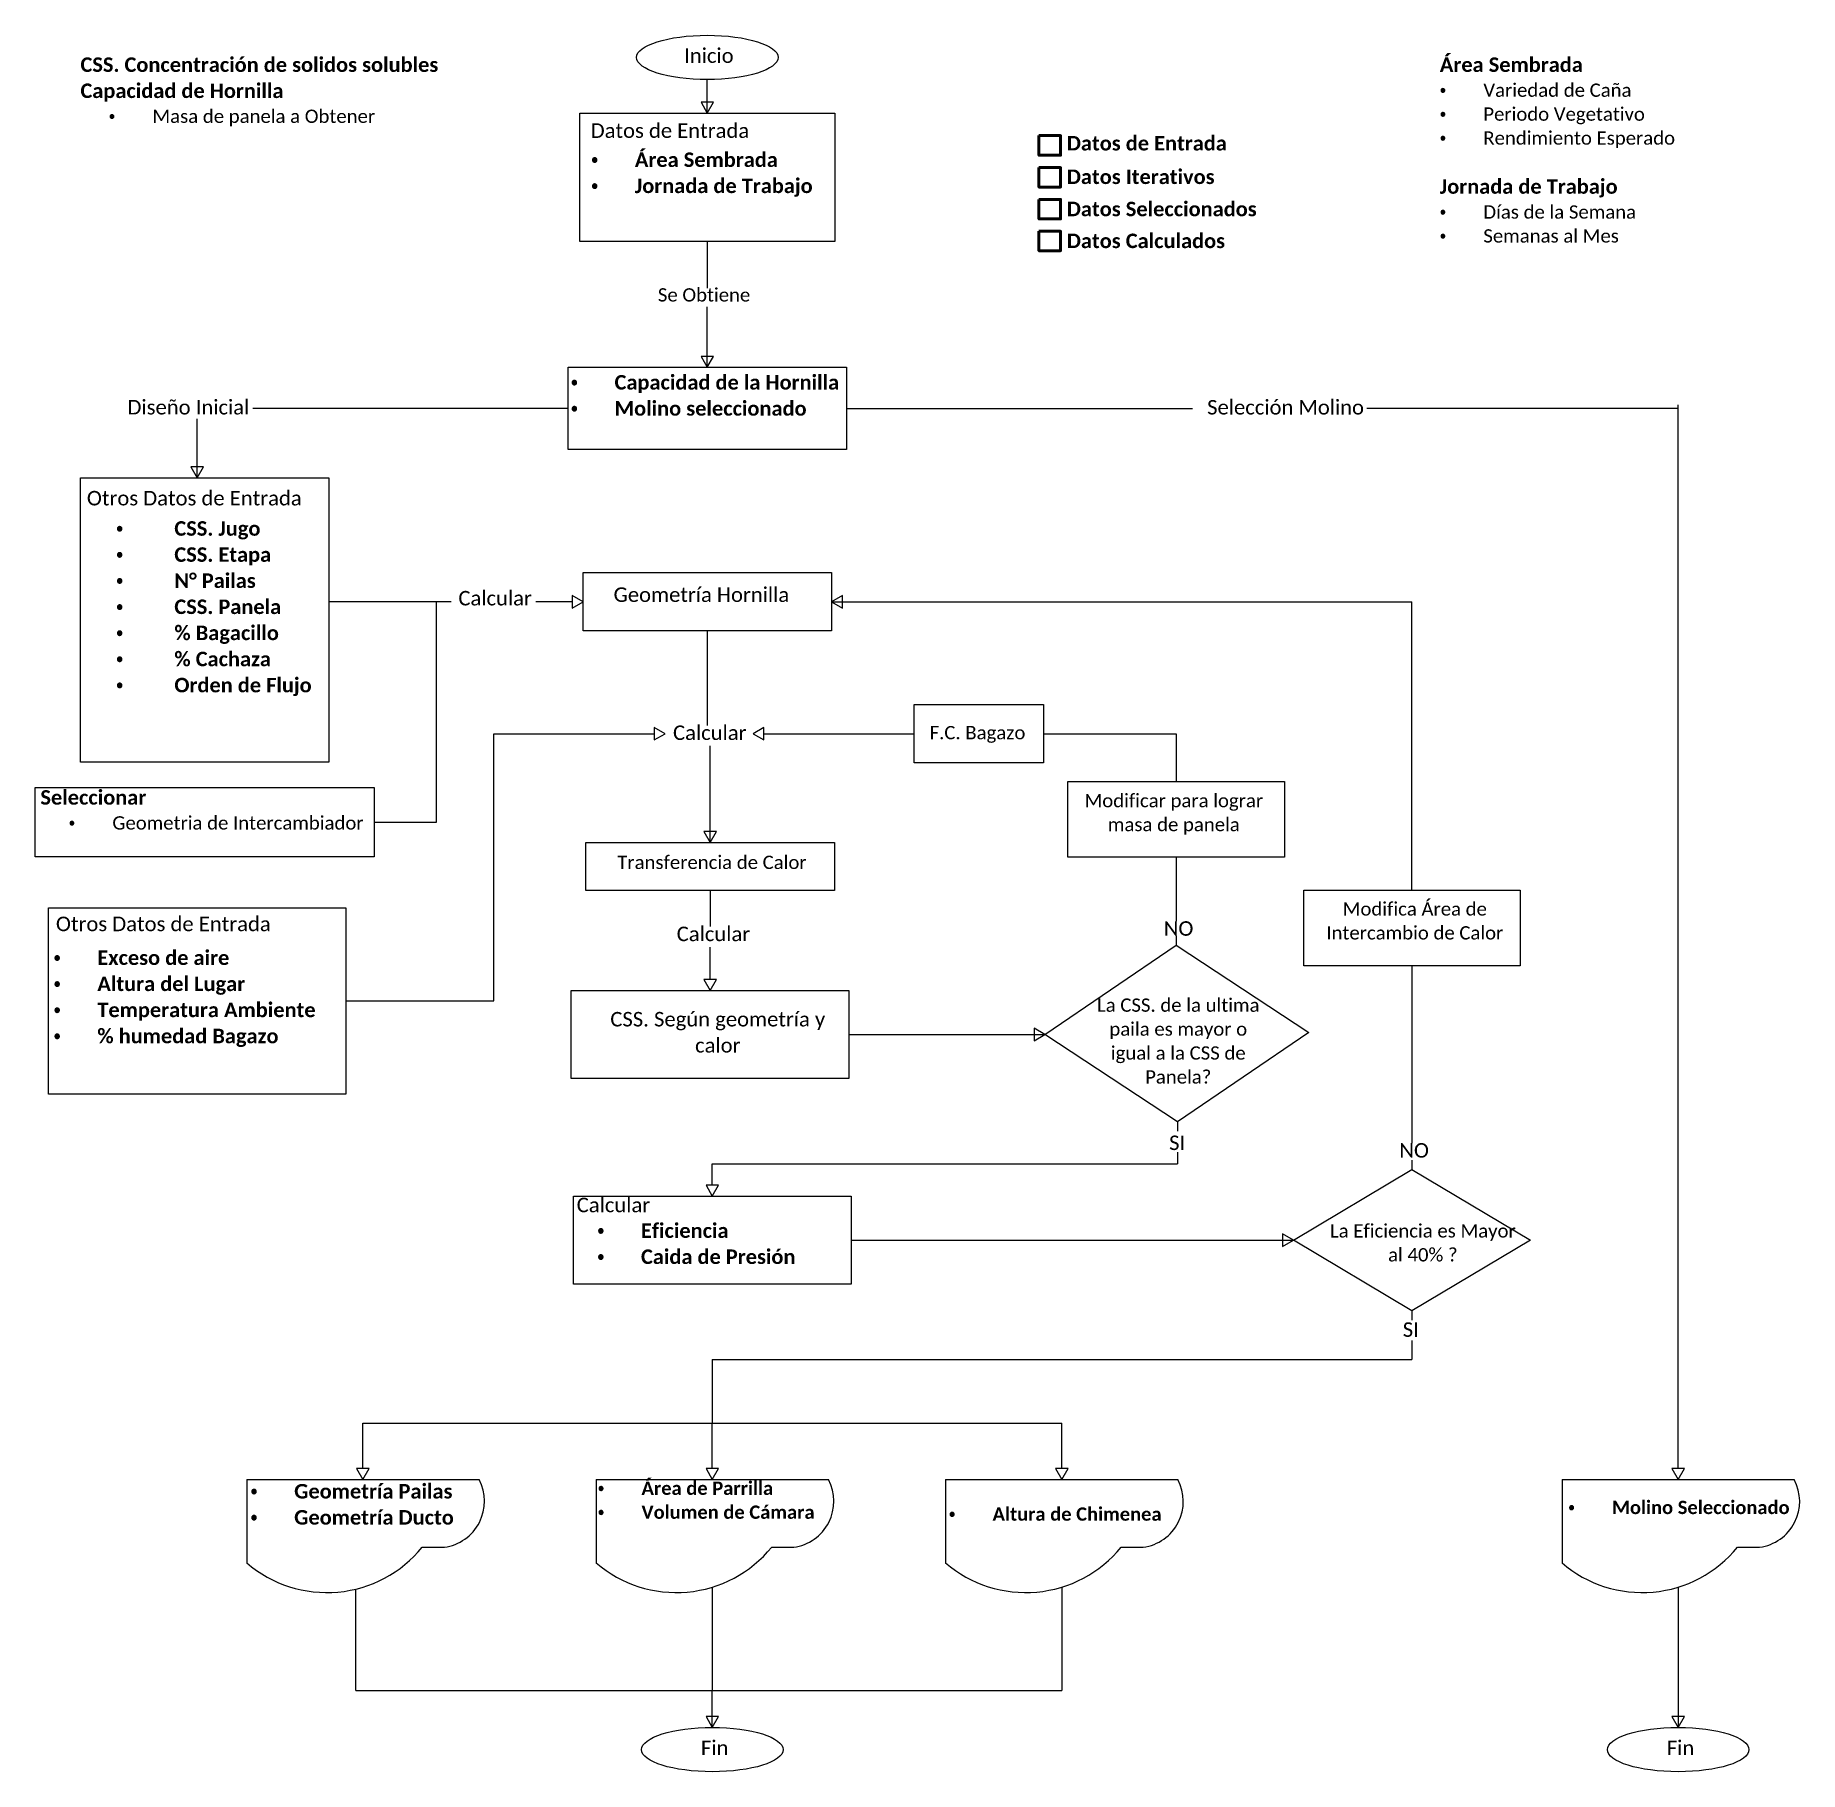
# Model space of a CAD drawing. Header units: millimetres. Extents: x 34 to 642, y 27 to 625.
import ezdxf

# ---------------------------------------------------------------- set-up
doc = ezdxf.new("R2010")
doc.units = ezdxf.units.MM
doc.styles.get("Standard").update_dxf_attribs({"font": 'arial.ttf'})

msp = doc.modelspace()

# ---------------------------------------------------------------- linework, layer by layer
for p, q in [((265.81, 598.57), (265.81, 610.12)), ((265.81, 554.27), (265.81, 538.19)), ((265.81, 510.96), (265.81, 531.75)), ((90.08, 472.86), (90.08, 493.15)), ((217.84, 496.77), (109.22, 496.77)), ((313.78, 496.77), (432.9, 496.77)), ((600.26, 496.77), (493.03, 496.77)), ((600.26, 131.47), (600.26, 498)), ((177.61, 430.17), (135.44, 430.17)), ((172.46, 354.23), (172.46, 430.17)), ((219.24, 430.17), (206.68, 430.17)), ((308.62, 430.17), (508.57, 430.17)), ((508.57, 330.77), (508.57, 430.17)), ((265.81, 420.1), (265.81, 387.54)), ((192.25, 292.6), (192.25, 384.71)), ((192.25, 384.71), (247.55, 384.71)), ((285.33, 384.71), (337.11, 384.71)), ((381.66, 384.71), (427.32, 384.71)), ((427.32, 384.71), (427.3, 368.2)), ((266.76, 347.26), (266.76, 380.52)), ((151.01, 354.23), (172.46, 354.23)), ((427.3, 342.14), (427.3, 320.08)), ((266.76, 330.72), (266.76, 318.22)), ((266.76, 299.95), (266.76, 311.2)), ((427.3, 315.02), (427.3, 311.8)), ((508.57, 304.71), (508.57, 243.63)), ((141.31, 292.6), (192.25, 292.6)), ((314.61, 281.02), (382.13, 281.02)), ((427.83, 251.01), (427.83, 247.79)), ((427.83, 240.51), (427.83, 236.52)), ((508.57, 237.78), (508.57, 234.55)), ((267.53, 229.15), (267.53, 236.52)), ((267.53, 236.52), (427.83, 236.52)), ((315.39, 210.22), (467.71, 210.22)), ((508.55, 185.86), (508.55, 182.62)), ((508.55, 175.67), (508.55, 169.04)), ((267.53, 169.04), (267.53, 147.08)), ((267.53, 169.04), (508.55, 169.04)), ((147.16, 147.08), (387.91, 147.08)), ((147.16, 131.47), (147.16, 147.08)), ((267.53, 131.47), (267.53, 147.08)), ((387.91, 131.47), (387.91, 147.08)), ((107.16, 127.7), (187.16, 127.7)), ((107.16, 127.7), (107.16, 98.95)), ((227.54, 127.7), (307.53, 127.7)), ((227.54, 127.7), (227.54, 98.95)), ((347.91, 127.7), (427.91, 127.7)), ((347.91, 127.7), (347.91, 98.95)), ((560.26, 127.7), (640.26, 127.7)), ((560.26, 127.7), (560.26, 98.95)), ((167.61, 104.38), (175.21, 104.38)), ((287.99, 104.38), (295.59, 104.38)), ((408.36, 104.38), (415.96, 104.38)), ((620.71, 104.38), (628.31, 104.38)), ((144.76, 54.98), (144.76, 89.96)), ((267.53, 90.62), (267.53, 54.98)), ((387.91, 90.62), (387.91, 54.98)), ((600.26, 90.62), (600.26, 42.27)), ((144.76, 54.98), (387.91, 54.98)), ((267.53, 42.27), (267.53, 54.98))]:
    msp.add_line(p, q)
for points in [[(265.81, 598.57), (267.98, 602.33), (263.64, 602.33)], [(217.84, 510.96), (313.78, 510.96), (313.78, 482.58), (217.84, 482.58)], [(265.81, 510.96), (267.98, 514.72), (263.64, 514.72)], [(90.08, 472.86), (92.26, 476.62), (87.91, 476.62)], [(223, 430.17), (219.24, 432.34), (219.24, 428)], [(308.62, 430.17), (312.38, 428), (312.38, 432.34)], [(251.31, 384.71), (247.55, 386.89), (247.55, 382.54)], [(281.57, 384.71), (285.33, 382.54), (285.33, 386.89)], [(389.99, 368.2), (464.61, 368.2), (464.61, 342.14), (389.99, 342.14)], [(223.95, 347.26), (309.57, 347.26), (309.57, 330.72), (223.95, 330.72)], [(266.76, 347.26), (268.93, 351.02), (264.59, 351.02)], [(471.26, 330.77), (545.88, 330.77), (545.88, 304.71), (471.26, 304.71)], [(427.3, 311.8), (473, 281.8), (427.83, 251.01), (382.13, 281.02)], [(266.76, 296.18), (268.93, 299.95), (264.59, 299.95)], [(218.91, 296.18), (314.61, 296.18), (314.61, 265.85), (218.91, 265.85)], [(382.13, 281.02), (378.36, 283.19), (378.36, 278.84)], [(508.57, 234.55), (549.4, 210.18), (508.55, 185.86), (467.71, 210.22)], [(219.68, 225.39), (315.39, 225.39), (315.39, 195.05), (219.68, 195.05)], [(267.53, 225.39), (269.71, 229.15), (265.36, 229.15)], [(467.71, 210.22), (463.95, 212.39), (463.95, 208.05)], [(147.16, 127.7), (149.33, 131.47), (144.99, 131.47)], [(267.53, 127.7), (269.71, 131.47), (265.36, 131.47)], [(387.91, 127.7), (390.08, 131.47), (385.74, 131.47)], [(600.26, 127.7), (602.43, 131.47), (598.09, 131.47)], [(267.53, 42.27), (269.71, 46.03), (265.36, 46.03)], [(600.26, 42.27), (602.43, 46.03), (598.09, 46.03)]]:
    msp.add_lwpolyline(points, close=True)
at = {"color": 240, "true_color": 0xed1f24}
for points in [[(221.92, 598.57), (309.7, 598.57), (309.7, 554.27), (221.92, 554.27)], [(38.86, 324.68), (141.31, 324.68), (141.31, 260.52), (38.86, 260.52)]]:
    msp.add_lwpolyline(points, close=True, dxfattribs=at)
at = {"color": 242, "lineweight": 50, "true_color": 0xcd2027}
msp.add_lwpolyline([(380.05, 590.77), (387.52, 590.77), (387.52, 584.02), (380.05, 584.02)], close=True, dxfattribs=at)
at = {"color": 116, "lineweight": 50, "true_color": 0x136734}
msp.add_lwpolyline([(380.05, 579.79), (387.52, 579.79), (387.52, 573.04), (380.05, 573.04)], close=True, dxfattribs=at)
at = {"color": 5, "lineweight": 50}
msp.add_lwpolyline([(380.05, 568.81), (387.52, 568.81), (387.52, 562.07), (380.05, 562.07)], close=True, dxfattribs=at)
at = {"lineweight": 50}
msp.add_lwpolyline([(380.05, 557.83), (387.52, 557.83), (387.52, 551.09), (380.05, 551.09)], close=True, dxfattribs=at)
at = {"color": 242, "true_color": 0xcd2027}
msp.add_lwpolyline([(49.86, 472.86), (135.44, 472.86), (135.44, 374.85), (49.86, 374.85)], close=True, dxfattribs=at)
at = {"color": 114, "true_color": 0x139b48}
for points in [[(223, 440.24), (308.62, 440.24), (308.62, 420.1), (223, 420.1)], [(337.11, 394.79), (381.66, 394.79), (381.66, 374.64), (337.11, 374.64)]]:
    msp.add_lwpolyline(points, close=True, dxfattribs=at)
at = {"color": 5}
msp.add_lwpolyline([(34.3, 366.19), (151.01, 366.19), (151.01, 342.27), (34.3, 342.27)], close=True, dxfattribs=at)
for centre, radius, start, end in [((173.1, 120.19), 15.94, 277.63663, 28.12461), ((293.47, 120.19), 15.94, 277.63663, 28.12461), ((413.85, 120.19), 15.94, 277.63663, 28.12461), ((626.19, 120.19), 15.94, 277.63663, 28.12461), ((134.74, 131.17), 42.4, 229.4339, 320.83463), ((255.11, 131.17), 42.4, 229.4339, 320.83463), ((375.49, 131.17), 42.4, 229.4339, 320.83463), ((587.84, 131.17), 42.4, 229.4339, 320.83463)]:
    msp.add_arc(centre, radius, start, end)
for centre in [(265.81, 617.73), (267.53, 34.65), (600.26, 34.65)]:
    msp.add_ellipse(centre, major_axis=(24.39, 0), ratio=0.312337)

# ---------------------------------------------------------------- texts
at = {"char_height": 5, "attachment_point": 1}
for s, width, heights, insert in [('\\pxa0.66667,sm1.07917;{\\fCalibri|b0|i0|c0|p34;Inicio}', 47.7177, [0], (257.83, 620.84)), ('\\pxa0.66667,sm1.07917;{\\fCalibri|b1|i0|c0|p34;CSS. Concentración de solidos solubles\\P\\pa0.66667,sm1.07917;Capacidad de Hornilla\\P\\pi-3,l4.95885,t4.95885;{\\fSymbol|b0|i0|c2|p18;\\H0.91667x;·^I}\\fCalibri|b0|i0|c0|p34;\\H0.91667x;Masa de panela a Obtener}', 133.3059, [42.26], (49.86, 617.73)), ('\\pxa0.66667,sm1.07917;{\\fCalibri|b1|i0|c0|p34;Área Sembrada\\P\\pi-3,l3,t3;{\\fSymbol|b0|i0|c2|p18;\\H0.91667x;·^I}\\fCalibri|b0|i0|c0|p34;\\H0.91667x;Variedad de Caña\\P{\\fSymbol|b0|i0|c2|p18;·^I}Periodo Vegetativo\\P{\\fSymbol|b0|i0|c2|p18;·^I}Rendimiento Esperado\\P\\pi0,l0,tz;\\P\\fCalibri|b1|i0|c0|p34;\\H1.09091x;Jornada de Trabajo\\P\\pi-3,l3,t3;{\\fSymbol|b0|i0|c2|p18;\\H0.91667x;·^I}\\fCalibri|b0|i0|c0|p34;\\H0.91667x;Días de la Semana\\P{\\fSymbol|b0|i0|c2|p18;·^I}Semanas al Mes}', 89.8244, [95.25], (518.15, 617.73)), ('\\pxa0.66667,sm1.07917;{\\fCalibri|b1|i0|c0|p34;Datos Calculados}', 55.8871, [10.82], (389.66, 557.02)), ('\\pxa0.66667,sm1.07917;{\\fCalibri|b0|i0|c0|p34;\\H0.91667x;Se Obtiene}', 47.7177, [0], (248.77, 538.19)), ('\\pxi-3,l3,a0.66667,sm1.07917,t3;{\\fSymbol|b1|i0|c2|p18;·^I}{\\fCalibri|b1|i0|c0|p34;Capacidad de la Hornilla\\P{\\fSymbol|b1|i0|c2|p18;·^I}Molino seleccionado}', 100.1267, [34.07], (218.85, 508.28)), ('\\pxa0.66667,sm1.07917;{\\fCalibri|b0|i0|c0|p34;Diseño Inicial}', 61.0846, [14.21], (66.08, 499.7)), ('\\pxa0.66667,sm1.07917;{\\fCalibri|b0|i0|c0|p34;Selección Molino}', 55.0324, [19.35], (438, 499.68)), ('\\pxa0.66667,sm1.07917;{\\fCalibri|b0|i0|c0|p34;Calcular }', 65.5843, [13.35], (180.06, 433.9)), ('\\pxa0.66667,sm1.07917;{\\fCalibri|b0|i0|c0|p34;Calcular }', 65.5843, [13.35], (254, 387.54)), ('\\pxa0.66667,sm1.07917,qc;{\\fCalibri|b0|i0|c0|p34;\\H0.91667x;Modificar para lograr masa de panela}', 73.0513, [33.73], (389.99, 363.94)), ('\\pxa0.66667,sm1.07917,qc;{\\fCalibri|b0|i0|c0|p34;\\H0.91667x; Transferencia de Calor}', 68.2019, [21.51], (232.49, 342.67)), ('\\pxa0.66667,sm1.07917,qc;{\\fCalibri|b0|i0|c0|p34;\\H0.91667x;Modifica Área de Intercambio de Calor}', 73.0513, [33.73], (473.01, 326.62)), ('\\pxa0.66667,sm1.07917;{\\fCalibri|b0|i0|c0|p34;Calcular }', 65.5843, [13.35], (255.27, 318.22)), ('\\pxa0.66667,sm1.07917;{\\fCalibri|b0|i0|c0|p34;NO}', 13.0922, [5.43], (423.07, 320.08)), ('\\pxa0.66667,sm1.07917,qc;{\\fCalibri|b0|i0|c0|p34;\\H0.91667x;La CSS. de la ultima paila es mayor o igual a la CSS de Panela?}', 59.2724, [42.81], (398.41, 293.47)), ('\\pxa0.66667,sm1.07917,qc;{\\fCalibri|b0|i0|c0|p34;CSS. Según geometría y calor}', 84.4402, [51.04], (227.19, 288.83)), ('\\pxa0.66667,sm1.07917;{\\fCalibri|b0|i0|c0|p34;SI}', 11.2567, [9.12], (424.9, 246.24)), ('\\pxa0.66667,sm1.07917;{\\fCalibri|b0|i0|c0|p34;NO}', 13.0922, [5.43], (504.22, 243.63)), ('\\pxa0.66667,sm1.07917;{\\fCalibri|b0|i0|c0|p34;Calcular }', 65.5843, [13.35], (220.82, 224.82)), ('\\pxi-3,l3,a0.66667,sm1.07917,t3;{\\fSymbol|b1|i0|c2|p18;·^I}{\\fCalibri|b1|i0|c0|p34;Eficiencia \\P{\\fSymbol|b1|i0|c2|p18;·^I}Caida de Presión}', 84.4402, [51.04], (227.96, 215.98)), ('\\pxa0.66667,sm1.07917,qc;{\\fCalibri|b0|i0|c0|p34;\\H0.91667x;La Eficiencia es Mayor al 40% ?}', 66.3587, [22.78], (479.12, 215.69)), ('\\pxa0.66667,sm1.07917;{\\fCalibri|b0|i0|c0|p34;SI}', 11.2567, [9.12], (505.39, 181.88)), ('\\pxi-3,l3,a0.66667,sm1.07917,t3;{\\fSymbol|b1|i0|c2|p18;\\H0.91667x;·^I}{\\fCalibri|b1|i0|c0|p34;\\H0.91667x;Área de Parrilla \\P{\\fSymbol|b1|i0|c2|p18;·^I}Volumen de Cámara}', 77.0996, [30.27], (228.13, 127.01)), ('\\pxi-3,l3,a0.66667,sm1.07917,t3;{\\fSymbol|b1|i0|c2|p18;·^I}{\\fCalibri|b1|i0|c0|p34;Geometría Pailas \\P{\\fSymbol|b1|i0|c2|p18;·^I}Geometría Ducto}', 90.7029, [26.75], (108.48, 126.17)), ('\\pxi-3,l3,a0.66667,sm1.07917,t3;{\\fSymbol|b1|i0|c2|p18;\\H0.91667x;·^I}{\\fCalibri|b1|i0|c0|p34;\\H0.91667x;Altura de Chimenea}', 87.3431, [30.66], (349.07, 118.11)), ('\\pxi-3,l3,a0.66667,sm1.07917,t3;{\\fSymbol|b1|i0|c2|p18;\\H0.91667x;·^I}{\\fCalibri|b1|i0|c0|p34;\\H0.91667x;Molino Seleccionado}', 86.7534, [13.69], (562.48, 120.39)), ('\\pxa0.66667,sm1.07917;{\\fCalibri|b0|i0|c0|p34;Fin}', 47.7177, [0], (263.62, 37.76)), ('\\pxa0.66667,sm1.07917;{\\fCalibri|b0|i0|c0|p34;Fin}', 47.7177, [0], (596.34, 37.76))]:
    msp.add_mtext_dynamic_manual_height_columns(s, width=width, gutter_width=12.5, heights=heights, dxfattribs=dict(at, insert=insert))
at = {"color": 240, "true_color": 0xed1f24, "char_height": 5, "attachment_point": 1}
for s, width, heights, insert in [('\\pxa0.66667,sm1.07917;{\\fCalibri|b0|i0|c0|p34;Datos de Entrada}', 65.5843, [8.08], (225.65, 595)), ('\\pxa0.66667,sm1.07917;{\\fCalibri|b1|i0|c0|p34;Datos de Entrada}', 65.5843, [6.78], (389.66, 590.66)), ('\\pxi-3,l3,a0.66667,sm1.07917,t3;{\\fSymbol|b1|i0|c2|p18;·^I}{\\fCalibri|b1|i0|c0|p34;Área Sembrada\\P{\\fSymbol|b1|i0|c2|p18;·^I}Jornada de Trabajo}', 82.4671, [28.1], (225.84, 584.98)), ('\\pxa0.66667,sm1.07917;{\\fCalibri|b0|i0|c0|p34; Otros Datos de Entrada}', 82.5571, [10.61], (39.65, 321.66)), ('\\pxi-3,l3,a0.66667,sm1.07917,t3;{\\fSymbol|b1|i0|c2|p18;·^I}{\\fCalibri|b1|i0|c0|p34;Exceso de aire\\P{\\fSymbol|b1|i0|c2|p18;·^I}Altura del Lugar\\P{\\fSymbol|b1|i0|c2|p18;·^I}Temperatura Ambiente\\P{\\fSymbol|b1|i0|c2|p18;·^I}% humedad Bagazo}', 139.9854, [74.55], (40.67, 310.02))]:
    msp.add_mtext_dynamic_manual_height_columns(s, width=width, gutter_width=12.5, heights=heights, dxfattribs=dict(at, insert=insert))
at = {"color": 116, "true_color": 0x136734, "insert": (389.66, 579.1), "char_height": 5, "attachment_point": 1}
msp.add_mtext_dynamic_manual_height_columns('\\pxa0.66667,sm1.07917;{\\fCalibri|b1|i0|c0|p34;\\C114;\\c4758291;Datos Iterativos}', width=53.4746, gutter_width=12.5, heights=[11.04], dxfattribs=at)
at = {"color": 5, "char_height": 5, "attachment_point": 1}
for s, width, heights, insert in [('\\pxa0.66667,sm1.07917;{\\fCalibri|b1|i0|c0|p34;Datos Seleccionados}', 66.5095, [7.92], (389.66, 568)), ('\\pxa0.66667,sm1.07917;{\\fCalibri|b1|i0|c0|p34;Seleccionar\\P\\pi-3,l4.95885,t4.95885;{\\fSymbol|b0|i0|c2|p18;\\H0.91667x;·^I}\\fCalibri|b0|i0|c0|p34;\\H0.91667x;Geometria de Intercambiador}', 133.3059, [42.26], (36.05, 365.25))]:
    msp.add_mtext_dynamic_manual_height_columns(s, width=width, gutter_width=12.5, heights=heights, dxfattribs=dict(at, insert=insert))
at = {"color": 242, "true_color": 0xcd2027, "char_height": 5, "attachment_point": 1}
for s, width, heights, insert in [('\\pxa0.66667,sm1.07917;{\\fCalibri|b0|i0|c0|p34; Otros Datos de Entrada}', 82.5571, [10.61], (50.32, 468.36)), ('\\pxa0.66667,sm1.07917;{\\fSymbol|b1|i0|c2|p18;·^I}{\\fCalibri|b1|i0|c0|p34;CSS. Jugo\\P{\\fSymbol|b1|i0|c2|p18;·^I}CSS. Etapa\\P{\\fSymbol|b1|i0|c2|p18;·^I}N° Pailas\\P{\\fSymbol|b1|i0|c2|p18;·^I}CSS. Panela\\P{\\fSymbol|b1|i0|c2|p18;·^I}% Bagacillo\\P{\\fSymbol|b1|i0|c2|p18;·^I}% Cachaza\\P{\\fSymbol|b1|i0|c2|p18;·^I}Orden de Flujo }', 121.2167, [102.52], (62.2, 457.92))]:
    msp.add_mtext_dynamic_manual_height_columns(s, width=width, gutter_width=12.5, heights=heights, dxfattribs=dict(at, insert=insert))
at = {"color": 114, "true_color": 0x139b48, "char_height": 5, "attachment_point": 1}
for s, insert in [('\\pxa0.66667,sm1.07917;{\\fCalibri|b0|i0|c0|p34;Geometría Hornilla}', (233.51, 435.11)), ('\\pxa0.66667,sm1.07917;{\\fCalibri|b0|i0|c0|p34;\\H0.91667x;F.C. Bagazo}', (342.38, 387.36))]:
    msp.add_mtext_dynamic_manual_height_columns(s, width=62.2246, gutter_width=12.5, heights=[14.28], dxfattribs=dict(at, insert=insert))

doc.saveas('drawing.dxf')
